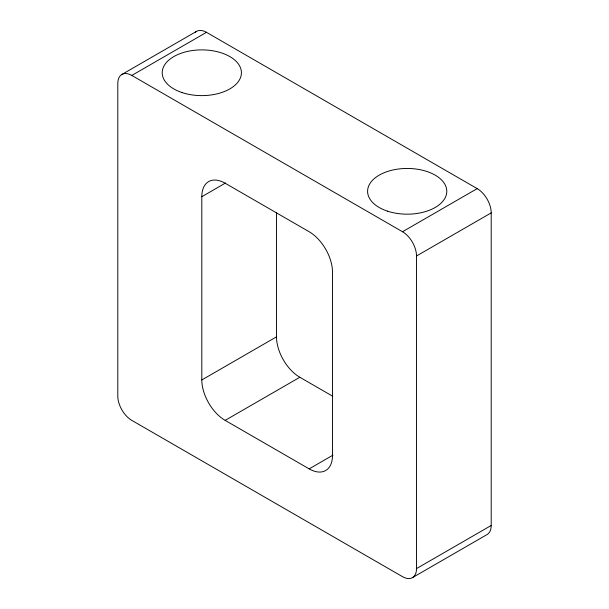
<?xml version="1.0" encoding="UTF-8"?>
<svg xmlns="http://www.w3.org/2000/svg" width="609" height="609" viewBox="0 0 609 609"><rect width="100%" height="100%" fill="white"/><g stroke="black" fill="none" stroke-linecap="round" stroke-linejoin="round"><path stroke-width="0.91" d="M121.899 74.458L196.578 31.348M491.204 525.476L416.518 568.593A19.8 11.434 60 0 1 402.519 576.677L131.803 420.377A19.8 11.434 60 0 1 117.796 396.124L117.796 83.524A19.8 11.434 60 0 1 131.803 75.44L206.481 32.323L477.197 188.623A19.8 11.434 60 0 1 491.204 212.876L491.204 525.476A19.8 11.434 60 0 1 487.101 534.542L412.422 577.652M332.963 455.144L309.166 468.884L225.155 420.377A33.008 19.054 60 0 1 201.815 379.955L201.815 196.707L225.612 182.966M131.803 75.44L402.519 231.74L477.197 188.623M416.518 568.593L416.518 255.993L491.204 212.876M201.815 379.955L276.494 336.838L276.494 212.457M225.155 420.377L299.834 377.26L332.78 396.284M195.375 32.239A19.8 11.434 60 0 1 206.481 32.323M402.519 231.74A19.8 11.434 60 0 1 416.518 255.993M299.834 377.26A33.008 19.054 60 0 1 276.494 336.838M201.815 196.707A33.008 19.054 60 0 1 225.155 183.233L309.166 231.74A33.008 19.054 60 0 1 332.506 272.162L332.506 455.41A33.008 19.054 60 0 1 309.166 468.884M182.015 92.553A39.608 22.868 0 0 0 241.423 72.745A39.608 22.868 0 0 0 182.015 52.945A39.608 22.868 0 0 0 182.015 92.553M387.385 211.117A39.608 22.868 0 0 0 446.793 191.317A39.608 22.868 0 0 0 387.385 171.517A39.608 22.868 0 0 0 387.385 211.117"/></g></svg>
